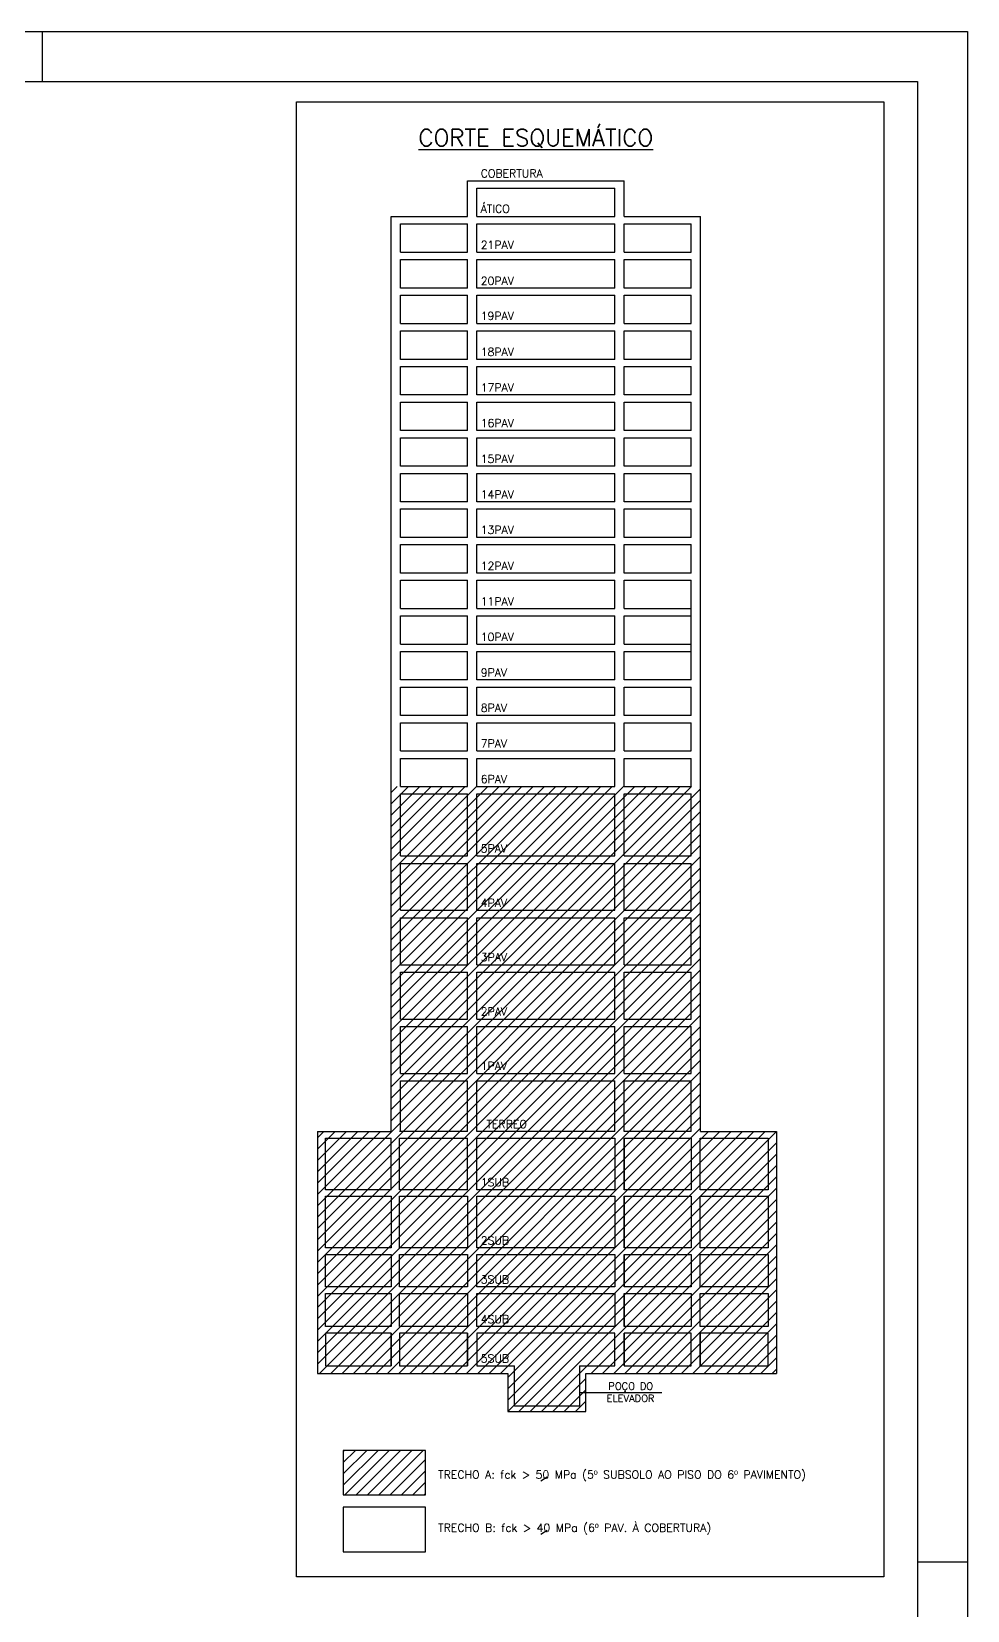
# Model space of a CAD drawing. Extents: x -5051 to 5519, y -2218 to 2282.
# Drawn here: x 4583 to 5519, y 704 to 2282 of the extents above; entities that cross this region are included whole.
import ezdxf

# ---------------------------------------------------------------- set-up
doc = ezdxf.new("R2010")
doc.units = 0
doc.header["$LTSCALE"] = 50
doc.header["$MEASUREMENT"] = 0
doc.layers.get('0').update_dxf_attribs({"linetype": 'CONTINUOUS'})
for name, color, linetype in [('F-AUX', 2, 'CONTINUOUS'), ('F-AUX-RED', 1, 'CONTINUOUS'), ('F-AUX-YELLOW', 2, 'CONTINUOUS'), ('F-COTAS', 106, 'CONTINUOUS'), ('F-MARGEM', 1, 'CONTINUOUS'), ('F-TEXTO-CYAN', 4, 'CONTINUOUS'), ('F-TEXTO-MAGENTA', 6, 'CONTINUOUS'), ('F-TEXTO-YELLOW', 2, 'CONTINUOUS')]:
    doc.layers.add(name, color=color, linetype=linetype)
doc.styles.add('CP-TEXTO', font='simplex.shx')
doc.styles.add('MCP', font='simplex.shx')
doc.styles.add('ROMANS', font='simplex.shx')

# ---------------------------------------------------------------- blocks, each defined once
blk = doc.blocks.new('A0-5L_900')
at = {"layer": 'F-MARGEM', "color": 2}
for p, q in [((192.9, 90), (192.9, 89)), ((210.4, 59.4), (211.4, 59.4))]:
    blk.add_line(p, q, dxfattribs=at)
blk.add_lwpolyline([(0, 0), (0, 90), (211.4, 90), (211.4, 0)], close=True, dxfattribs=at)
at = {"layer": 'F-MARGEM', "color": 7}
blk.add_lwpolyline([(2.5, 89), (210.4, 89), (210.4, 1), (2.5, 1)], close=True, dxfattribs=at)
blk = doc.blocks.new('A$C0B3B77B0')
h = blk.add_hatch()
h.set_pattern_fill('ANSI31', color=1, scale=64)
h.set_pattern_definition([(45, (-2444.1215, 1353.0405), (-5.656854, 5.656854), [])])
h.paths.add_polyline_path([(21, 203.2), (211.3, 203.2), (211.3, 165.1), (289.5, 165.1), (289.5, 203.2), (479.9, 203.2), (479.9, 445.1), (404.1, 445.1), (404.1, 790.1), (94.8, 790.1), (94.8, 445.1), (21, 445.1)])
h = blk.add_hatch()
h.set_pattern_fill('ANSI31', color=1, scale=64)
h.set_pattern_definition([(45, (-2418.325, 1254.728), (-5.656854, 5.656854), [])])
h.paths.add_polyline_path([(46.8, 81.9), (129.1, 81.9), (129.1, 126.3), (46.8, 126.3)])
at = {"layer": 'F-AUX'}
for p, q in [((171.2, 1360.1), (171.2, 1395.7)), ((171.2, 1395.7), (327.7, 1395.7)), ((327.7, 1360.1), (327.7, 1395.7)), ((180.5, 1360.1), (180.5, 1388.3)), ((180.5, 1388.3), (318.4, 1388.3)), ((318.4, 1360.1), (318.4, 1388.3)), ((94.8, 1352.7), (94.8, 1360.1)), ((94.8, 1360.1), (171.2, 1360.1)), ((180.5, 1360.1), (318.4, 1360.1)), ((327.7, 1360.1), (404.1, 1360.1)), ((404.1, 1352.7), (404.1, 1360.1)), ((94.8, 1324.3), (94.8, 1352.7)), ((104.1, 1352.7), (171.2, 1352.7)), ((104.1, 1324.3), (104.1, 1352.7)), ((171.2, 1324.3), (171.2, 1352.7)), ((171.2, 1324.3), (171.2, 1352.7)), ((180.5, 1352.7), (318.4, 1352.7)), ((180.5, 1324.3), (180.5, 1352.7)), ((318.4, 1324.3), (318.4, 1352.7)), ((327.7, 1352.7), (394.8, 1352.7)), ((327.7, 1324.3), (327.7, 1352.7)), ((327.7, 1324.3), (327.7, 1352.7)), ((394.8, 1324.3), (394.8, 1352.7)), ((404.1, 1324.3), (404.1, 1352.7)), ((94.8, 1317), (94.8, 1324.5)), ((94.8, 1288.3), (94.8, 1317)), ((104.1, 1324.5), (171.2, 1324.5)), ((104.1, 1317), (171.2, 1317)), ((104.1, 1288.3), (104.1, 1317)), ((171.2, 1288.3), (171.2, 1317)), ((171.2, 1288.3), (171.2, 1317)), ((180.5, 1324.5), (318.4, 1324.5)), ((180.5, 1317), (318.4, 1317)), ((180.5, 1288.3), (180.5, 1317)), ((318.4, 1288.3), (318.4, 1317)), ((327.7, 1324.5), (394.8, 1324.5)), ((327.7, 1317), (394.8, 1317)), ((327.7, 1288.3), (327.7, 1317)), ((327.7, 1288.3), (327.7, 1317)), ((394.8, 1288.3), (394.8, 1317)), ((404.1, 1317), (404.1, 1324.5)), ((404.1, 1288.3), (404.1, 1317)), ((94.8, 1281.4), (94.8, 1288.9)), ((94.8, 1253.2), (94.8, 1281.4)), ((104.1, 1288.9), (171.2, 1288.9)), ((104.1, 1281.4), (171.2, 1281.4)), ((104.1, 1253.2), (104.1, 1281.4)), ((171.2, 1253.2), (171.2, 1281.4)), ((171.2, 1253.2), (171.2, 1281.4)), ((180.5, 1288.9), (318.4, 1288.9)), ((180.5, 1281.4), (318.4, 1281.4)), ((180.5, 1253.2), (180.5, 1281.4)), ((318.4, 1253.2), (318.4, 1281.4)), ((327.7, 1288.9), (394.8, 1288.9)), ((327.7, 1281.4), (394.8, 1281.4)), ((327.7, 1253.2), (327.7, 1281.4)), ((327.7, 1253.2), (327.7, 1281.4)), ((394.8, 1253.2), (394.8, 1281.4)), ((404.1, 1281.4), (404.1, 1288.9)), ((404.1, 1253.2), (404.1, 1281.4)), ((94.8, 1245.8), (94.8, 1253.2)), ((104.1, 1253.2), (171.2, 1253.2)), ((180.5, 1253.2), (318.4, 1253.2)), ((327.7, 1253.2), (394.8, 1253.2)), ((404.1, 1245.8), (404.1, 1253.2)), ((94.8, 1217.2), (94.8, 1245.8)), ((104.1, 1245.8), (171.2, 1245.8)), ((104.1, 1217.2), (104.1, 1245.8)), ((171.2, 1217.2), (171.2, 1245.8)), ((171.2, 1217.2), (171.2, 1245.8)), ((180.5, 1245.8), (318.4, 1245.8)), ((180.5, 1217.2), (180.5, 1245.8)), ((318.4, 1217.2), (318.4, 1245.8)), ((327.7, 1245.8), (394.8, 1245.8)), ((327.7, 1217.2), (327.7, 1245.8)), ((327.7, 1217.2), (327.7, 1245.8)), ((394.8, 1217.2), (394.8, 1245.8)), ((404.1, 1217.2), (404.1, 1245.8)), ((94.8, 1210.2), (94.8, 1217.6)), ((104.1, 1217.6), (171.2, 1217.6)), ((180.5, 1217.6), (318.4, 1217.6)), ((327.7, 1217.6), (394.8, 1217.6)), ((404.1, 1210.2), (404.1, 1217.6)), ((94.8, 1181.7), (94.8, 1210.2)), ((104.1, 1210.2), (171.2, 1210.2)), ((104.1, 1181.7), (104.1, 1210.2)), ((171.2, 1181.7), (171.2, 1210.2)), ((171.2, 1181.7), (171.2, 1210.2)), ((180.5, 1210.2), (318.4, 1210.2)), ((180.5, 1181.7), (180.5, 1210.2)), ((318.4, 1181.7), (318.4, 1210.2)), ((327.7, 1210.2), (394.8, 1210.2)), ((327.7, 1181.7), (327.7, 1210.2)), ((327.7, 1181.7), (327.7, 1210.2)), ((394.8, 1181.7), (394.8, 1210.2)), ((404.1, 1181.7), (404.1, 1210.2)), ((94.8, 1174.5), (94.8, 1182)), ((94.8, 1146), (94.8, 1174.5)), ((104.1, 1182), (171.2, 1182)), ((104.1, 1174.5), (171.2, 1174.5)), ((104.1, 1146), (104.1, 1174.5)), ((171.2, 1146), (171.2, 1174.5)), ((171.2, 1146), (171.2, 1174.5)), ((180.5, 1182), (318.4, 1182)), ((180.5, 1174.5), (318.4, 1174.5)), ((180.5, 1146), (180.5, 1174.5)), ((318.4, 1146), (318.4, 1174.5)), ((327.7, 1182), (394.8, 1182)), ((327.7, 1174.5), (394.8, 1174.5)), ((327.7, 1146), (327.7, 1174.5)), ((327.7, 1146), (327.7, 1174.5)), ((394.8, 1146), (394.8, 1174.5)), ((404.1, 1174.5), (404.1, 1182)), ((404.1, 1146), (404.1, 1174.5)), ((94.8, 1138.9), (94.8, 1146.4)), ((94.8, 1110.4), (94.8, 1138.9)), ((104.1, 1146.4), (171.2, 1146.4)), ((104.1, 1138.9), (171.2, 1138.9)), ((104.1, 1110.4), (104.1, 1138.9)), ((171.2, 1110.4), (171.2, 1138.9)), ((171.2, 1110.4), (171.2, 1138.9)), ((180.5, 1146.4), (318.4, 1146.4)), ((180.5, 1138.9), (318.4, 1138.9)), ((180.5, 1110.4), (180.5, 1138.9)), ((318.4, 1110.4), (318.4, 1138.9)), ((327.7, 1146.4), (394.8, 1146.4)), ((327.7, 1138.9), (394.8, 1138.9)), ((327.7, 1110.4), (327.7, 1138.9)), ((327.7, 1110.4), (327.7, 1138.9)), ((394.8, 1110.4), (394.8, 1138.9)), ((404.1, 1138.9), (404.1, 1146.4)), ((404.1, 1110.4), (404.1, 1138.9)), ((94.8, 1103.3), (94.8, 1110.7)), ((104.1, 1110.7), (171.2, 1110.7)), ((180.5, 1110.7), (318.4, 1110.7)), ((327.7, 1110.7), (394.8, 1110.7)), ((404.1, 1103.3), (404.1, 1110.7)), ((94.8, 1074.8), (94.8, 1103.3)), ((104.1, 1103.3), (171.2, 1103.3)), ((104.1, 1074.8), (104.1, 1103.3)), ((171.2, 1074.8), (171.2, 1103.3)), ((171.2, 1074.8), (171.2, 1103.3)), ((180.5, 1103.3), (318.4, 1103.3)), ((180.5, 1074.8), (180.5, 1103.3)), ((318.4, 1074.8), (318.4, 1103.3)), ((327.7, 1103.3), (394.8, 1103.3)), ((327.7, 1074.8), (327.7, 1103.3)), ((327.7, 1074.8), (327.7, 1103.3)), ((394.8, 1074.8), (394.8, 1103.3)), ((404.1, 1074.8), (404.1, 1103.3)), ((94.8, 1067.7), (94.8, 1075.1)), ((104.1, 1075.1), (171.2, 1075.1)), ((180.5, 1075.1), (318.4, 1075.1)), ((327.7, 1075.1), (394.8, 1075.1)), ((404.1, 1067.7), (404.1, 1075.1)), ((94.8, 1039.2), (94.8, 1067.7)), ((104.1, 1067.7), (171.2, 1067.7)), ((104.1, 1039.2), (104.1, 1067.7)), ((171.2, 1039.2), (171.2, 1067.7)), ((171.2, 1039.2), (171.2, 1067.7)), ((180.5, 1067.7), (318.4, 1067.7)), ((180.5, 1039.2), (180.5, 1067.7)), ((318.4, 1039.2), (318.4, 1067.7)), ((327.7, 1067.7), (394.8, 1067.7)), ((327.7, 1039.2), (327.7, 1067.7)), ((327.7, 1039.2), (327.7, 1067.7)), ((394.8, 1039.2), (394.8, 1067.7)), ((404.1, 1039.2), (404.1, 1067.7)), ((94.8, 1032), (94.8, 1039.5)), ((94.8, 1003.5), (94.8, 1032)), ((104.1, 1039.5), (171.2, 1039.5)), ((104.1, 1032), (171.2, 1032)), ((104.1, 1003.5), (104.1, 1032)), ((171.2, 1003.5), (171.2, 1032)), ((171.2, 1003.5), (171.2, 1032)), ((180.5, 1039.5), (318.4, 1039.5)), ((180.5, 1032), (318.4, 1032)), ((180.5, 1003.5), (180.5, 1032)), ((318.4, 1003.5), (318.4, 1032)), ((327.7, 1039.5), (394.8, 1039.5)), ((327.7, 1032), (394.8, 1032)), ((327.7, 1003.5), (327.7, 1032)), ((327.7, 1003.5), (327.7, 1032)), ((394.8, 1003.5), (394.8, 1032)), ((404.1, 1032), (404.1, 1039.5)), ((404.1, 1003.5), (404.1, 1032)), ((94.8, 996.4), (94.8, 1003.9)), ((94.8, 968.2), (94.8, 996.4)), ((104.1, 1003.9), (171.2, 1003.9)), ((104.1, 996.4), (171.2, 996.4)), ((104.1, 968.2), (104.1, 996.4)), ((171.2, 968.2), (171.2, 996.4)), ((171.2, 968.2), (171.2, 996.4)), ((180.5, 1003.9), (318.4, 1003.9)), ((180.5, 996.4), (318.4, 996.4)), ((180.5, 968.2), (180.5, 996.4)), ((318.4, 968.2), (318.4, 996.4)), ((327.7, 1003.9), (394.8, 1003.9)), ((327.7, 996.4), (394.8, 996.4)), ((327.7, 968.2), (327.7, 996.4)), ((327.7, 968.2), (327.7, 996.4)), ((394.8, 952.8), (394.8, 996.4)), ((404.1, 996.4), (404.1, 1003.9)), ((404.1, 952.8), (404.1, 996.4)), ((94.8, 932.6), (94.8, 968.2)), ((104.1, 968.2), (171.2, 968.2)), ((180.5, 968.2), (318.4, 968.2)), ((327.7, 968.2), (394.8, 968.2)), ((404.1, 932.6), (404.1, 968.2)), ((104.1, 960.8), (171.2, 960.8)), ((104.1, 932.6), (104.1, 960.8)), ((171.2, 932.6), (171.2, 960.8)), ((171.2, 932.6), (171.2, 960.8)), ((180.5, 960.8), (318.4, 960.8)), ((180.5, 932.6), (180.5, 960.8)), ((318.4, 932.6), (318.4, 960.8)), ((327.7, 960.8), (394.8, 960.8)), ((327.7, 932.6), (327.7, 960.8)), ((327.7, 932.6), (327.7, 960.8)), ((394.8, 917.2), (394.8, 960.8)), ((94.8, 925.2), (94.8, 932.6)), ((104.1, 932.6), (171.2, 932.6)), ((180.5, 932.6), (318.4, 932.6)), ((327.7, 932.6), (394.8, 932.6)), ((404.1, 925.2), (404.1, 932.6)), ((94.8, 896.7), (94.8, 925.2)), ((104.1, 925.2), (171.2, 925.2)), ((104.1, 896.7), (104.1, 925.2)), ((171.2, 896.7), (171.2, 925.2)), ((171.2, 896.7), (171.2, 925.2)), ((180.5, 925.2), (318.4, 925.2)), ((180.5, 896.7), (180.5, 925.2)), ((318.4, 896.7), (318.4, 925.2)), ((327.7, 925.2), (394.8, 925.2)), ((327.7, 896.7), (327.7, 925.2)), ((327.7, 896.7), (327.7, 925.2)), ((394.8, 896.7), (394.8, 925.2)), ((404.1, 896.7), (404.1, 925.2)), ((94.8, 889.5), (94.8, 897)), ((94.8, 861), (94.8, 889.5)), ((104.1, 897), (171.2, 897)), ((104.1, 889.5), (171.2, 889.5)), ((104.1, 861), (104.1, 889.5)), ((171.2, 861), (171.2, 889.5)), ((171.2, 861), (171.2, 889.5)), ((180.5, 897), (318.4, 897)), ((180.5, 889.5), (318.4, 889.5)), ((180.5, 861), (180.5, 889.5)), ((318.4, 861), (318.4, 889.5)), ((327.7, 897), (394.8, 897)), ((327.7, 889.5), (394.8, 889.5)), ((327.7, 861), (327.7, 889.5)), ((327.7, 861), (327.7, 889.5)), ((394.8, 861), (394.8, 889.5)), ((404.1, 889.5), (404.1, 897)), ((404.1, 861), (404.1, 889.5)), ((94.8, 853.9), (94.8, 861.4)), ((94.8, 825.7), (94.8, 853.9)), ((104.1, 861.4), (171.2, 861.4)), ((104.1, 853.9), (171.2, 853.9)), ((104.1, 825.7), (104.1, 853.9)), ((171.2, 825.7), (171.2, 853.9)), ((171.2, 825.7), (171.2, 853.9)), ((180.5, 861.4), (318.4, 861.4)), ((180.5, 853.9), (318.4, 853.9)), ((180.5, 825.7), (180.5, 853.9)), ((318.4, 825.7), (318.4, 853.9)), ((327.7, 861.4), (394.8, 861.4)), ((327.7, 853.9), (394.8, 853.9)), ((327.7, 825.7), (327.7, 853.9)), ((327.7, 825.7), (327.7, 853.9)), ((394.8, 825.7), (394.8, 853.9)), ((404.1, 853.9), (404.1, 861.4)), ((404.1, 825.7), (404.1, 853.9)), ((94.8, 818.3), (94.8, 825.7)), ((104.1, 825.7), (171.2, 825.7)), ((180.5, 825.7), (318.4, 825.7)), ((327.7, 825.7), (394.8, 825.7)), ((404.1, 818.3), (404.1, 825.7)), ((94.8, 790.1), (94.8, 818.3)), ((104.1, 818.3), (171.2, 818.3)), ((104.1, 790.1), (104.1, 818.3)), ((171.2, 790.1), (171.2, 818.3)), ((171.2, 790.1), (171.2, 818.3)), ((180.5, 818.3), (318.4, 818.3)), ((180.5, 790.1), (180.5, 818.3)), ((318.4, 790.1), (318.4, 818.3)), ((327.7, 818.3), (394.8, 818.3)), ((327.7, 790.1), (327.7, 818.3)), ((327.7, 790.1), (327.7, 818.3)), ((394.8, 790.1), (394.8, 818.3)), ((404.1, 790.1), (404.1, 818.3)), ((94.8, 782.7), (94.8, 790.1)), ((104.1, 790.1), (171.2, 790.1)), ((180.5, 790.1), (318.4, 790.1)), ((327.7, 790.1), (394.8, 790.1)), ((404.1, 782.7), (404.1, 790.1)), ((94.8, 720.7), (94.8, 782.7)), ((104.1, 782.7), (171.2, 782.7)), ((104.1, 720.7), (104.1, 782.7)), ((171.2, 720.7), (171.2, 782.7)), ((171.2, 720.7), (171.2, 782.7)), ((180.5, 782.7), (318.4, 782.7)), ((180.5, 720.7), (180.5, 782.7)), ((318.4, 720.7), (318.4, 782.7)), ((327.7, 782.7), (394.8, 782.7)), ((327.7, 720.7), (327.7, 782.7)), ((327.7, 720.7), (327.7, 782.7)), ((394.8, 720.7), (394.8, 782.7)), ((404.1, 720.7), (404.1, 782.7)), ((94.8, 713.3), (94.8, 720.7)), ((94.8, 666.4), (94.8, 713.3)), ((104.1, 720.7), (171.2, 720.7)), ((104.1, 713.3), (171.2, 713.3)), ((104.1, 666.4), (104.1, 713.3)), ((171.2, 666.4), (171.2, 713.3)), ((171.2, 666.4), (171.2, 713.3)), ((180.5, 720.7), (318.4, 720.7)), ((180.5, 713.3), (318.4, 713.3)), ((180.5, 666.4), (180.5, 713.3)), ((318.4, 666.4), (318.4, 713.3)), ((327.7, 720.7), (394.8, 720.7)), ((327.7, 713.3), (394.8, 713.3)), ((327.7, 666.4), (327.7, 713.3)), ((327.7, 666.4), (327.7, 713.3)), ((394.8, 666.4), (394.8, 713.3)), ((404.1, 713.3), (404.1, 720.7)), ((404.1, 666.4), (404.1, 713.3)), ((94.8, 658.9), (94.8, 666.4)), ((104.1, 666.4), (171.2, 666.4)), ((180.5, 666.4), (318.4, 666.4)), ((327.7, 666.4), (394.8, 666.4)), ((404.1, 658.9), (404.1, 666.4)), ((94.8, 612), (94.8, 658.9)), ((104.1, 658.9), (171.2, 658.9)), ((104.1, 612), (104.1, 658.9)), ((171.2, 612), (171.2, 658.9)), ((171.2, 612), (171.2, 658.9)), ((180.5, 658.9), (318.4, 658.9)), ((180.5, 612), (180.5, 658.9)), ((318.4, 612), (318.4, 658.9)), ((327.7, 658.9), (394.8, 658.9)), ((327.7, 612), (327.7, 658.9)), ((327.7, 612), (327.7, 658.9)), ((394.8, 612), (394.8, 658.9)), ((404.1, 612), (404.1, 658.9)), ((94.8, 604.5), (94.8, 612)), ((94.8, 557.6), (94.8, 604.5)), ((104.1, 612), (171.2, 612)), ((104.1, 604.5), (171.2, 604.5)), ((104.1, 557.6), (104.1, 604.5)), ((171.2, 557.6), (171.2, 604.5)), ((171.2, 557.6), (171.2, 604.5)), ((180.5, 612), (318.4, 612)), ((180.5, 604.5), (318.4, 604.5)), ((180.5, 557.6), (180.5, 604.5)), ((318.4, 557.6), (318.4, 604.5)), ((327.7, 612), (394.8, 612)), ((327.7, 604.5), (394.8, 604.5)), ((327.7, 557.6), (327.7, 604.5)), ((327.7, 557.6), (327.7, 604.5)), ((394.8, 557.6), (394.8, 604.5)), ((404.1, 604.5), (404.1, 612)), ((404.1, 557.6), (404.1, 604.5)), ((94.8, 550.2), (94.8, 557.6)), ((104.1, 557.6), (171.2, 557.6)), ((180.5, 557.6), (318.4, 557.6)), ((327.7, 557.6), (394.8, 557.6)), ((404.1, 550.2), (404.1, 557.6)), ((94.8, 503.2), (94.8, 550.2)), ((104.1, 550.2), (171.2, 550.2)), ((104.1, 503.2), (104.1, 550.2)), ((171.2, 503.2), (171.2, 550.2)), ((171.2, 503.2), (171.2, 550.2)), ((180.5, 550.2), (318.4, 550.2)), ((180.5, 503.2), (180.5, 550.2)), ((318.4, 503.2), (318.4, 550.2)), ((327.7, 550.2), (394.8, 550.2)), ((327.7, 503.2), (327.7, 550.2)), ((327.7, 503.2), (327.7, 550.2)), ((394.8, 503.2), (394.8, 550.2)), ((404.1, 503.2), (404.1, 550.2)), ((94.8, 495.8), (94.8, 503.2)), ((94.8, 445.1), (94.8, 495.8)), ((104.1, 503.2), (171.2, 503.2)), ((104.1, 495.8), (171.2, 495.8)), ((104.1, 445.1), (104.1, 495.8)), ((171.2, 445.1), (171.2, 495.8)), ((171.2, 445.1), (171.2, 495.8)), ((180.5, 503.2), (318.4, 503.2)), ((180.5, 495.8), (318.4, 495.8)), ((180.5, 445.1), (180.5, 495.8)), ((318.4, 445.1), (318.4, 495.8)), ((327.7, 503.2), (394.8, 503.2)), ((327.7, 495.8), (394.8, 495.8)), ((327.7, 445.1), (327.7, 495.8)), ((327.7, 445.1), (327.7, 495.8)), ((394.8, 445.1), (394.8, 495.8)), ((404.1, 495.8), (404.1, 503.2)), ((404.1, 445.1), (404.1, 495.8)), ((21, 445.1), (21, 203.2)), ((21, 445.1), (94.8, 445.1)), ((171.2, 445.1), (103, 445.1)), ((318.4, 445.1), (180.5, 445.1)), ((394.8, 445.1), (327.7, 445.1)), ((404.1, 445.1), (479.9, 445.1)), ((479.9, 445.1), (479.9, 203.2)), ((29.2, 438.6), (94.8, 438.6)), ((94.8, 387), (94.8, 438.6)), ((103, 438.6), (171.2, 438.6)), ((171.2, 387), (171.2, 438.6)), ((180.5, 438.6), (318.4, 438.6)), ((327.7, 438.6), (394.8, 438.6)), ((403.7, 438.6), (471.7, 438.6)), ((94.8, 387), (29.2, 387)), ((29.2, 380.4), (94.8, 380.4)), ((94.8, 380.4), (94.8, 328.9)), ((171.2, 387), (103, 387)), ((103, 380.4), (171.2, 380.4)), ((171.2, 380.4), (171.2, 328.9)), ((318.4, 387), (180.5, 387)), ((180.5, 380.4), (318.4, 380.4)), ((394.8, 387), (327.7, 387)), ((327.7, 380.4), (394.8, 380.4)), ((471.7, 387), (403.7, 387)), ((403.7, 380.4), (471.7, 380.4)), ((29.2, 322.3), (94.8, 322.3)), ((94.8, 322.3), (94.8, 289.7)), ((103, 322.3), (171.2, 322.3)), ((171.2, 322.3), (171.2, 289.7)), ((180.5, 322.3), (318.4, 322.3)), ((327.7, 322.3), (394.8, 322.3)), ((403.7, 322.3), (471.7, 322.3)), ((29.2, 283.2), (94.8, 283.2)), ((94.8, 283.2), (94.8, 250.1)), ((103, 283.2), (171.2, 283.2)), ((171.2, 283.2), (171.2, 250.1)), ((180.5, 283.2), (318.4, 283.2)), ((327.7, 283.2), (394.8, 283.2)), ((403.7, 283.2), (471.7, 283.2)), ((21, 203.2), (211.3, 203.2)), ((211.3, 203.2), (211.3, 165.1)), ((289.5, 165.1), (289.5, 203.2)), ((289.5, 203.2), (479.9, 203.2)), ((406.1, 203.2), (406.1, 203.2)), ((211.3, 165.1), (289.5, 165.1))]:
    blk.add_line(p, q, dxfattribs=at)
for points in [[(180.5, 387), (180.5, 438.6)], [(318.4, 438.6), (318.4, 387)], [(318.4, 380.4), (318.4, 328.9), (180.5, 328.9), (180.5, 380.4)], [(318.4, 322.3), (318.4, 289.7), (180.5, 289.7), (180.5, 322.3)], [(318.4, 283.2), (318.4, 250.1), (180.5, 250.1), (180.5, 283.2)], [(327.7, 210.7), (394.8, 210.7), (394.8, 243.5), (327.7, 243.5), (327.7, 210.7), (327.7, 243.5)], [(403.7, 210.7), (471.7, 210.7), (471.7, 243.5), (403.7, 243.5), (403.7, 210.7), (403.7, 243.5)]]:
    blk.add_lwpolyline(points, dxfattribs=at)
at = {"layer": 'F-AUX-RED'}
blk.add_line((283, 184.1), (365.3, 184.1), dxfattribs=at)
blk.add_lwpolyline([(587.2, 0), (0, 0), (0, 1474.8), (587.2, 1474.8)], close=True, dxfattribs=at)
at = {"layer": 'F-AUX-RED', "linetype": 'Continuous'}
for points in [[(46.8, 81.9), (129.1, 81.9), (129.1, 126.3), (46.8, 126.3)], [(46.8, 81.9), (129.1, 81.9), (129.1, 126.3), (46.8, 126.3)], [(46.8, 25), (129.1, 25), (129.1, 69.4), (46.8, 69.4)], [(46.8, 25), (129.1, 25), (129.1, 69.4), (46.8, 69.4)]]:
    blk.add_lwpolyline(points, close=True, dxfattribs=at)
at = {"layer": 'F-AUX-YELLOW'}
for points in [[(29.2, 387), (29.2, 438.6)], [(103, 387), (103, 438.6)], [(327.7, 387), (327.7, 438.6)], [(327.7, 438.6), (327.7, 387)], [(394.8, 438.6), (394.8, 387)], [(403.7, 387), (403.7, 438.6)], [(471.7, 438.6), (471.7, 387)], [(94.8, 328.9), (94.8, 328.9), (29.2, 328.9), (29.2, 380.4)], [(171.2, 328.9), (171.2, 328.9), (103, 328.9), (103, 380.4)], [(394.8, 380.4), (394.8, 328.9), (327.7, 328.9), (327.7, 380.4)], [(327.7, 380.4), (327.7, 328.9)], [(471.7, 380.4), (471.7, 328.9), (403.7, 328.9), (403.7, 380.4)], [(94.8, 289.7), (94.8, 289.7), (29.2, 289.7), (29.2, 322.3)], [(171.2, 289.7), (171.2, 289.7), (103, 289.7), (103, 322.3)], [(394.8, 322.3), (394.8, 289.7), (327.7, 289.7), (327.7, 322.3)], [(327.7, 322.3), (327.7, 289.7)], [(471.7, 322.3), (471.7, 289.7), (403.7, 289.7), (403.7, 322.3)], [(94.8, 250.1), (94.8, 250.1), (29.2, 250.1), (29.2, 283.2)], [(171.2, 250.1), (171.2, 250.1), (103, 250.1), (103, 283.2)], [(394.8, 283.2), (394.8, 250.1), (327.7, 250.1), (327.7, 283.2)], [(327.7, 283.2), (327.7, 250.1)], [(471.7, 283.2), (471.7, 250.1), (403.7, 250.1), (403.7, 283.2)], [(94.8, 243.5), (94.8, 210.7), (94.8, 243.5), (29.2, 243.5), (29.2, 210.7), (94.8, 210.7)], [(171.2, 243.5), (171.2, 210.7), (171.2, 243.5), (103, 243.5), (103, 210.7), (171.2, 210.7)], [(283, 210.7), (318.4, 210.7), (318.4, 243.5), (180.5, 243.5), (180.5, 210.7), (217.9, 210.7)], [(283, 210.7), (283, 170.4), (217.9, 170.4), (217.9, 210.7)]]:
    blk.add_lwpolyline(points, dxfattribs=at)
at = {"layer": 'F-TEXTO-CYAN', "color": 2}
for p, q in [((250.8, 99.4), (244.4, 95.5)), ((250.8, 46.2), (244.4, 42.3))]:
    blk.add_line(p, q, dxfattribs=at)
at = {"layer": 'F-AUX', "style": 'MCP'}
for s, p in [('COBERTURA', (184.2, 1399.2)), ('ÁTICO', (184.2, 1363.9)), ('21PAV     ', (184.2, 1327.8)), ('20PAV     ', (184.2, 1291.8)), ('19PAV     ', (184.2, 1256.7)), ('18PAV     ', (184.2, 1220.7)), ('17PAV     ', (184.2, 1185.1)), ('16PAV     ', (184.2, 1149.5)), ('15PAV     ', (184.2, 1113.8)), ('14PAV     ', (184.2, 1078.2)), ('13PAV     ', (184.2, 1042.8)), ('12PAV     ', (184.2, 1006.7)), ('11PAV     ', (184.2, 971.3)), ('10PAV     ', (184.2, 935.7)), ('9PAV     ', (184.2, 900.1)), ('8PAV     ', (184.2, 864.8)), ('7PAV     ', (184.2, 829.2)), ('6PAV     ', (184.2, 793.6)), ('5PAV     ', (184.2, 724.2)), ('4PAV     ', (184.2, 669.8)), ('3PAV     ', (184.2, 615.4)), ('2PAV     ', (184.2, 561.1)), ('1PAV', (184.2, 506.7)), ('TERREO', (190, 448.6)), ('1SUB', (184.2, 390.4)), ('2SUB', (184.2, 332.3)), ('3SUB', (184.2, 293.2)), ('4SUB     ', (184.2, 253.6)), ('5SUB', (184.2, 214.2))]:
    blk.add_text(s, height=8, dxfattribs=at).set_placement(p)
at = {"layer": 'F-TEXTO-CYAN', "color": 2, "style": 'CP-TEXTO'}
for s, p in [('TRECHO A: fck > 50 MPa (5º SUBSOLO AO PISO DO 6º PAVIMENTO)', (141.7, 98.1)), ('TRECHO B: fck > 40 MPa (6º PAV. À COBERTURA)', (141.7, 44.9))]:
    blk.add_text(s, height=8, dxfattribs=at).set_placement(p)
at = {"layer": 'F-TEXTO-MAGENTA', "style": 'ROMANS'}
blk.add_text('%%UCORTE ESQUEMÁTICO', height=16.8, dxfattribs=at).set_placement((122, 1430.5))
at = {"layer": 'F-TEXTO-YELLOW', "style": 'CP-TEXTO'}
for s, p in [('POÇO DO', (311.9, 187)), ('ELEVADOR  ', (310.1, 174.8))]:
    blk.add_text(s, height=7.2, dxfattribs=at).set_placement(p)

msp = doc.modelspace()

# ---------------------------------------------------------------- block references
at = {"layer": 'F-COTAS', "linetype": 'Continuous'}
msp.add_blockref('A$C0B3B77B0', (4847.696, 737.436), dxfattribs=at)
at = {"layer": 'F-MARGEM', "linetype": 'Continuous', "xscale": 50, "yscale": 50, "zscale": 50}
msp.add_blockref('A0-5L_900', (-5051.426, -2217.527), dxfattribs=at)

doc.saveas('drawing.dxf')
